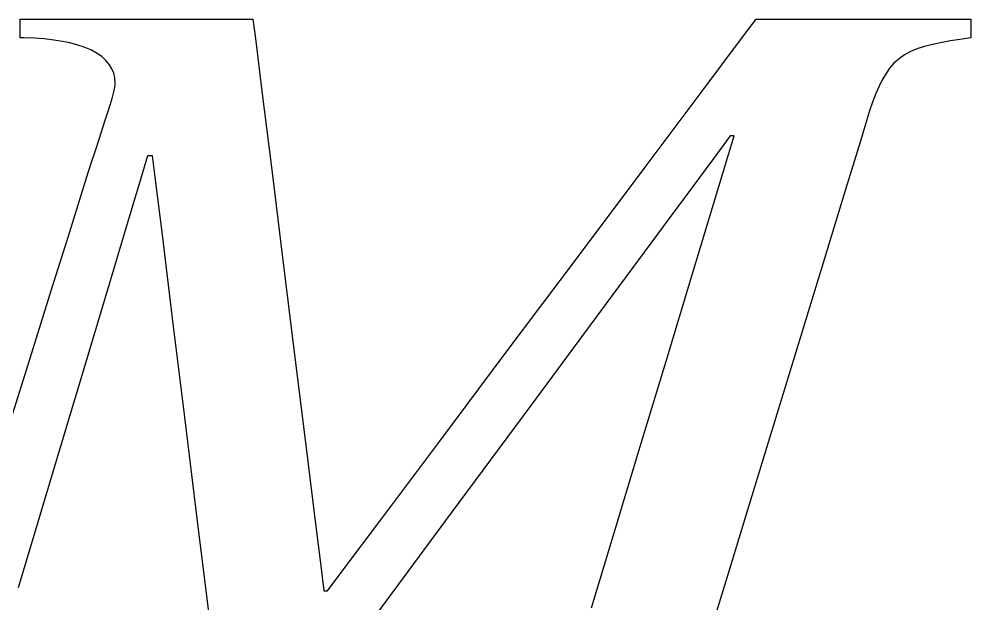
# Model space of a CAD drawing. Header units: millimetres. Extents: x -922 to -665, y -1494 to -1312.
# Drawn here: x -794.33 to -784.12, y -1487.35 to -1481.08 of the extents above; entities that cross this region are included whole.
import ezdxf

# ---------------------------------------------------------------- set-up
doc = ezdxf.new("R2010")
doc.units = ezdxf.units.MM
doc.layers.get('0').update_dxf_attribs({"linetype": 'CONTINUOUS'})
doc.layers.add('str', color=7, linetype='CONTINUOUS', lineweight=25)

# ---------------------------------------------------------------- blocks, each defined once
blk = doc.blocks.new('PMI-Logo-3')
for points in [[(57.432, 7.343, 0), (57.211, 7.309, 0), (57.019, 7.278, 0), (56.852, 7.248, 0), (56.661, 7.209, 0), (56.501, 7.168, 0), (56.367, 7.126, 0), (56.217, 7.064, 0), (56.095, 6.998, 0), (55.995, 6.928, 0), (55.885, 6.829, 0), (55.797, 6.728, 0), (55.726, 6.627, 0), (55.648, 6.494, 0), (55.586, 6.37, 0), (55.521, 6.219, 0), (55.455, 6.046, 0), (55.395, 5.871, 0), (55.333, 5.674, 0), (55.312, 5.603, 0), (55.202, 5.246, 0), (54.91, 4.289, 0), (54.487, 2.903, 0), (53.985, 1.259, 0), (53.457, -0.47, 0), (52.955, -2.113, 0), (52.532, -3.499, 0), (52.239, -4.457, 0)], [(49.803, -4.125, 0), (50.24, -2.68, 0), (50.758, -0.966, 0), (51.303, 0.838, 0), (51.822, 2.551, 0), (52.259, 3.997, 0), (52.561, 4.995, 0), (52.673, 5.368, 0), (52.67, 5.368, 0), (52.663, 5.368, 0), (52.653, 5.368, 0), (52.641, 5.368, 0), (52.628, 5.368, 0), (52.615, 5.368, 0), (52.605, 5.368, 0), (52.598, 5.368, 0), (52.595, 5.368, 0), (52.265, 4.922, 0), (51.381, 3.727, 0), (50.101, 1.997, 0), (48.583, -0.055, 0), (46.986, -2.213, 0), (45.468, -4.264, 0)], [(42.131, -4.368, 0), (41.886, -2.38, 0), (41.629, -0.288, 0), (41.384, 1.701, 0), (41.178, 3.378, 0), (41.035, 4.536, 0), (40.982, 4.968, 0), (40.978, 4.968, 0), (40.969, 4.968, 0), (40.955, 4.968, 0), (40.939, 4.968, 0), (40.921, 4.968, 0), (40.905, 4.968, 0), (40.891, 4.968, 0), (40.881, 4.968, 0), (40.878, 4.968, 0), (40.776, 4.627, 0), (40.503, 3.713, 0), (40.107, 2.389, 0), (39.638, 0.82, 0), (39.144, -0.83, 0), (38.675, -2.4, 0), (38.279, -3.723, 0)], [(38.064, -0.555, 0), (38.519, 0.897, 0), (38.951, 2.277, 0), (39.316, 3.441, 0), (39.568, 4.245, 0), (39.662, 4.545, 0), (39.748, 4.821, 0), (39.823, 5.056, 0), (39.91, 5.322, 0), (39.98, 5.535, 0), (40.036, 5.705, 0), (40.094, 5.885, 0), (40.136, 6.017, 0), (40.174, 6.145, 0), (40.204, 6.257, 0), (40.222, 6.34, 0), (40.231, 6.408, 0), (40.231, 6.426, 0), (40.223, 6.536, 0), (40.199, 6.633, 0), (40.163, 6.72, 0), (40.117, 6.798, 0), (40.042, 6.888, 0), (39.957, 6.964, 0), (39.866, 7.027, 0), (39.737, 7.097, 0), (39.607, 7.152, 0), (39.48, 7.195, 0), (39.318, 7.238, 0), (39.17, 7.268, 0), (38.994, 7.296, 0), (38.798, 7.318, 0), (38.605, 7.333, 0), (38.392, 7.342, 0), (38.317, 7.343, 0), (38.317, 7.356, 0), (38.317, 7.391, 0), (38.317, 7.441, 0), (38.317, 7.5, 0), (38.317, 7.563, 0), (38.317, 7.622, 0), (38.317, 7.672, 0), (38.317, 7.707, 0), (38.317, 7.719, 0), (38.478, 7.719, 0), (38.908, 7.719, 0), (39.531, 7.719, 0), (40.27, 7.719, 0), (41.047, 7.719, 0), (41.785, 7.719, 0), (42.408, 7.719, 0), (42.839, 7.719, 0), (42.999, 7.719, 0), (43.048, 7.325, 0), (43.179, 6.268, 0), (43.368, 4.738, 0), (43.593, 2.925, 0), (43.829, 1.016, 0), (44.053, -0.798, 0), (44.243, -2.328, 0), (44.373, -3.385, 0), (44.422, -3.779, 0), (44.425, -3.779, 0), (44.432, -3.779, 0), (44.442, -3.779, 0), (44.454, -3.779, 0), (44.467, -3.779, 0), (44.479, -3.779, 0), (44.49, -3.779, 0), (44.497, -3.779, 0), (44.5, -3.779, 0), (44.795, -3.385, 0), (45.587, -2.328, 0), (46.733, -0.798, 0), (48.091, 1.016, 0), (49.521, 2.925, 0), (50.88, 4.738, 0), (52.026, 6.268, 0), (52.817, 7.325, 0), (53.113, 7.719, 0), (53.261, 7.719, 0), (53.658, 7.719, 0), (54.233, 7.719, 0), (54.914, 7.719, 0), (55.631, 7.719, 0), (56.313, 7.719, 0), (56.887, 7.719, 0), (57.284, 7.719, 0), (57.432, 7.719, 0), (57.432, 7.707, 0), (57.432, 7.672, 0), (57.432, 7.622, 0), (57.432, 7.563, 0), (57.432, 7.5, 0), (57.432, 7.441, 0), (57.432, 7.391, 0), (57.432, 7.356, 0), (57.432, 7.343, 0)]]:
    blk.add_polyline3d(points)

msp = doc.modelspace()

# ---------------------------------------------------------------- block references
at = {"layer": 'str', "xscale": 0.5334127308272301, "yscale": 0.5334127308272443, "zscale": 0.5334127308272316}
msp.add_blockref('PMI-Logo-3', (-814.7598, -1485.1955), dxfattribs=at)

doc.saveas('drawing.dxf')
